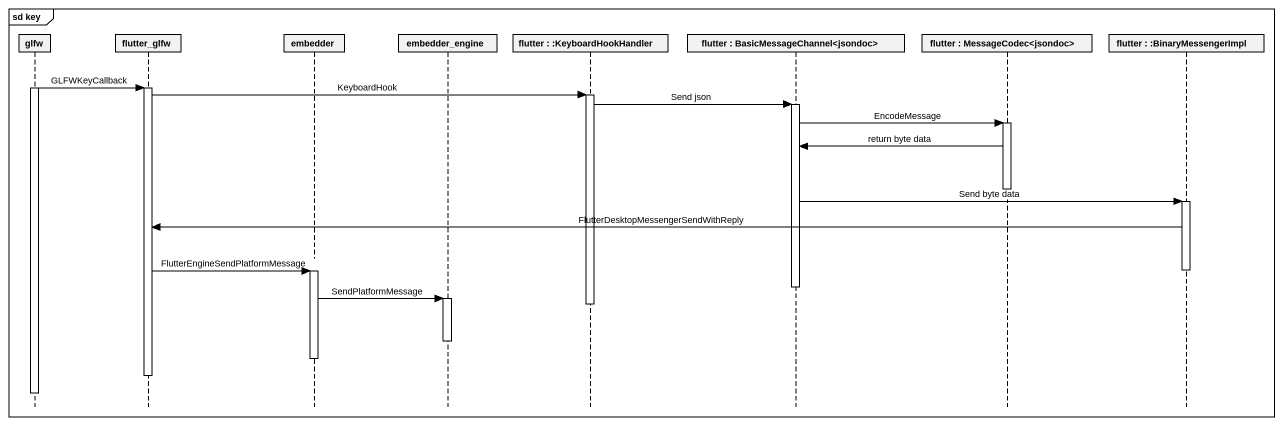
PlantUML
@startuml
mainframe sd key
hide footbox
participant glfw
participant flutter_glfw
participant embedder
participant embedder_engine
participant "flutter : :KeyboardHookHandler" as flutter
participant "flutter : BasicMessageChannel<jsondoc>" as flutter_2
participant "flutter : MessageCodec<jsondoc>" as flutter_3
participant "flutter : :BinaryMessengerImpl" as flutter_4

activate glfw
glfw -> flutter_glfw : GLFWKeyCallback
activate flutter_glfw
flutter_glfw -> flutter : KeyboardHook
activate flutter
flutter -> flutter_2 : Send json
activate flutter_2
flutter_2 -> flutter_3 : EncodeMessage
activate flutter_3
flutter_3 -> flutter_2 : return byte data
deactivate flutter_3
flutter_2 -> flutter_4 : Send byte data
activate flutter_4
flutter_4 -> flutter_glfw : FlutterDesktopMessengerSendWithReply
deactivate flutter_4
flutter_glfw -> embedder : FlutterEngineSendPlatformMessage
activate embedder
deactivate flutter_2
embedder -> embedder_engine : SendPlatformMessage
activate embedder_engine
deactivate flutter
deactivate embedder_engine
deactivate embedder
deactivate flutter_glfw
deactivate glfw
@enduml
